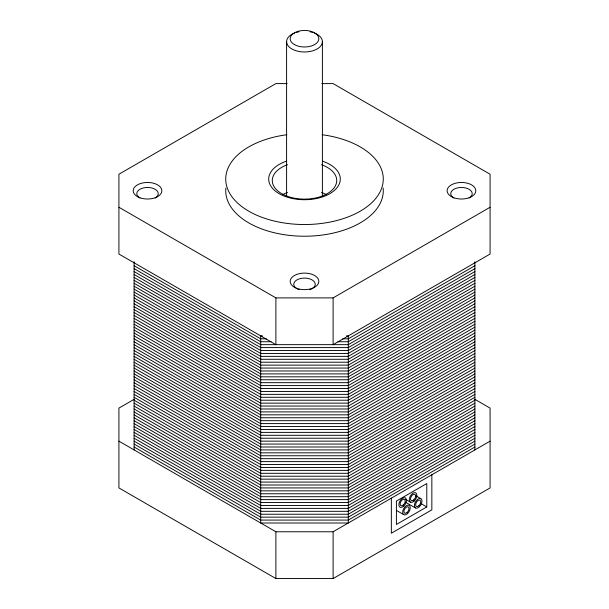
<?xml version="1.0" encoding="UTF-8"?>
<svg xmlns="http://www.w3.org/2000/svg" width="609" height="609" viewBox="0 0 609 609"><rect width="100%" height="100%" fill="white"/><g stroke="black" fill="none" stroke-linecap="round" stroke-linejoin="round"><path stroke-width="0.91" d="M134.109 399.337L118.915 408.106L118.915 487.923L275.892 578.55L333.108 578.55L490.085 487.923L490.085 408.106L474.891 399.337M118.915 207.258L275.892 297.892L333.108 297.892L490.085 207.258M474.891 265.73L348.302 338.817L342.646 338.817M474.891 268.653L348.302 341.74L337.942 341.74M474.891 271.576L348.302 344.664L260.698 344.664L134.109 271.576M474.891 274.499L348.302 347.587L260.698 347.587L134.109 274.499M474.891 277.422L348.302 350.51L260.698 350.51L134.109 277.422M474.891 280.353L348.302 353.441L260.698 353.441L134.109 280.353M474.891 283.276L348.302 356.364L260.698 356.364L134.109 283.276M474.891 286.2L348.302 359.287L260.698 359.287L134.109 286.2M474.891 289.123L348.302 362.21L260.698 362.21L134.109 289.123M474.891 292.046L348.302 365.134L260.698 365.134L134.109 292.046M474.891 294.969L348.302 368.057L260.698 368.057L134.109 294.969M474.891 297.892L348.302 370.98L260.698 370.98L134.109 297.892M474.891 300.816L348.302 373.903L260.698 373.903L134.109 300.816M474.891 303.739L348.302 376.826L260.698 376.826L134.109 303.739M474.891 306.662L348.302 379.75L260.698 379.75L134.109 306.662M474.891 309.585L348.302 382.673L260.698 382.673L134.109 309.585M474.891 312.508L348.302 385.596L260.698 385.596L134.109 312.508M474.891 315.432L348.302 388.519L260.698 388.519L134.109 315.432M474.891 318.355L348.302 391.442L260.698 391.442L134.109 318.355M474.891 321.278L348.302 394.366L260.698 394.366L134.109 321.278M474.891 324.201L348.302 397.289L260.698 397.289L134.109 324.201M474.891 327.124L348.302 400.212L260.698 400.212L134.109 327.124M474.891 330.048L348.302 403.135L260.698 403.135L134.109 330.048M474.891 332.971L348.302 406.058L260.698 406.058L134.109 332.971M474.891 335.894L348.302 408.982L260.698 408.982L134.109 335.894M474.891 338.817L348.302 411.905L260.698 411.905L134.109 338.817M474.891 341.74L348.302 414.828L260.698 414.828L134.109 341.74M474.891 344.671L348.302 417.759L260.698 417.759L134.109 344.671M474.891 347.594L348.302 420.682L260.698 420.682L134.109 347.594M474.891 350.518L348.302 423.605L260.698 423.605L134.109 350.518M474.891 353.441L348.302 426.528L260.698 426.528L134.109 353.441M474.891 356.364L348.302 429.452L260.698 429.452L134.109 356.364M474.891 359.287L348.302 432.375L260.698 432.375L134.109 359.287M474.891 362.21L348.302 435.298L260.698 435.298L134.109 362.21M474.891 365.134L348.302 438.221L260.698 438.221L134.109 365.134M474.891 368.057L348.302 441.144L260.698 441.144L134.109 368.057M474.891 370.98L348.302 444.068L260.698 444.068L134.109 370.98M474.891 373.903L348.302 446.991L260.698 446.991L134.109 373.903M474.891 376.826L348.302 449.914L260.698 449.914L134.109 376.826M474.891 379.75L348.302 452.837L260.698 452.837L134.109 379.75M474.891 382.673L348.302 455.76L260.698 455.76L134.109 382.673M474.891 385.596L348.302 458.684L260.698 458.684L134.109 385.596M474.891 388.519L348.302 461.607L260.698 461.607L134.109 388.519M474.891 391.442L348.302 464.53L260.698 464.53L134.109 391.442M474.891 394.366L348.302 467.453L260.698 467.453L134.109 394.366M474.891 397.289L348.302 470.376L260.698 470.376L134.109 397.289M474.891 400.212L348.302 473.3L260.698 473.3L134.109 400.212M474.891 403.135L348.302 476.223L260.698 476.223L134.109 403.135M474.891 406.058L348.302 479.146L260.698 479.146L134.109 406.058M474.891 408.989L348.302 482.077L260.698 482.077L134.109 408.989M474.891 411.912L348.302 485L260.698 485L134.109 411.912M474.891 414.836L348.302 487.923L260.698 487.923L134.109 414.836M474.891 417.759L348.302 490.846L260.698 490.846L134.109 417.759M474.891 420.682L348.302 493.77L260.698 493.77L134.109 420.682M474.891 423.605L348.302 496.693L260.698 496.693L134.109 423.605M474.891 426.528L348.302 499.616L260.698 499.616L134.109 426.528M474.891 429.452L348.302 502.539L260.698 502.539L134.109 429.452M474.891 432.375L348.302 505.462L260.698 505.462L134.109 432.375M474.891 435.298L348.302 508.386L260.698 508.386L134.109 435.298M474.891 438.221L348.302 511.309L260.698 511.309L134.109 438.221M474.891 441.144L348.302 514.232L260.698 514.232L134.109 441.144M474.891 444.068L348.302 517.155L260.698 517.155L134.109 444.068M474.891 446.991L348.302 520.078L260.698 520.078L134.109 446.991M118.915 441.144L275.892 531.771L333.108 531.771L490.085 441.144M426.787 506.924L396.406 524.463L396.406 501.078L426.787 483.538L426.787 506.924L421.07 503.62M287.143 83.6L275.892 83.6L118.915 174.227L118.915 254.037L275.892 344.664L275.892 297.892M321.856 83.6L333.108 83.6L490.085 174.227L490.085 254.037L333.108 344.664L333.108 297.892M262.586 335.894L260.698 335.894L260.698 523.002L348.302 523.002L348.302 335.894L346.414 335.894M266.354 338.817L260.698 338.817L134.109 265.73M271.058 341.74L260.698 341.74L134.109 268.653M415.977 495.833L420.872 498.664A5.374 3.098 -60 0 1 419.175 506.985A5.374 3.098 -60 0 1 414.523 504.298A5.374 3.098 -60 0 1 420.872 498.664M405.495 499.311L410.397 502.136M405.701 502.311L415.505 507.967M396.421 510.418L403.775 514.666M474.891 261.733L474.891 449.914M431.85 474.761L431.85 509.847L391.343 533.233L391.343 498.154M333.108 531.771L333.108 578.55M322.405 41.64L322.405 195.976M286.595 41.64L286.595 195.976M275.892 531.771L275.892 578.55M134.109 261.733L134.109 449.914M296.271 288.285A10.741 6.204 0 0 1 297.131 279.782A10.741 6.204 0 0 1 311.869 279.782A10.741 6.204 0 0 1 312.729 288.285M312.097 288.681A10.741 6.204 0 0 1 309.874 289.663M299.126 289.663A10.741 6.204 0 0 1 296.903 288.681M139.933 198.054A10.741 6.204 0 0 1 139.933 189.285A10.741 6.204 0 0 1 155.12 189.285A10.741 6.204 0 0 1 155.12 198.054M453.88 198.054A10.741 6.204 0 0 1 453.88 189.285A10.741 6.204 0 0 1 469.067 189.285A10.741 6.204 0 0 1 469.067 198.054M383.13 188.014A78.774 45.477 0 0 1 304.5 236.223A78.774 45.477 0 0 1 225.87 188.014M322.176 134.734A78.774 45.477 0 0 1 369.556 204.693A78.774 45.477 0 0 1 239.444 204.693A78.774 45.477 0 0 1 286.824 134.734M322.405 161.149A35.809 20.676 0 0 1 331.928 192.337A35.809 20.676 0 0 1 277.072 192.337A35.809 20.676 0 0 1 286.595 161.149M314.244 32.97A17.905 10.338 0 0 1 318.012 48.423A17.905 10.338 0 0 1 290.988 48.423A17.905 10.338 0 0 1 294.756 32.97M296.37 32.437A17.905 10.338 0 0 1 298.973 31.813M310.027 31.813A17.905 10.338 0 0 1 312.63 32.437M321.514 164.712A32.224 18.605 0 0 1 328.959 192.627A32.224 18.605 0 0 1 280.041 192.627A32.224 18.605 0 0 1 287.486 164.712M282.462 194.705A32.224 18.605 0 0 1 287.486 192.482M321.514 192.482A32.224 18.605 0 0 1 326.538 194.705M294.375 287.22A14.319 8.267 0 0 0 318.332 283.512A14.319 8.267 0 0 0 300.793 273.388A14.319 8.267 0 0 0 294.375 287.22M137.398 196.593A14.319 8.267 0 0 0 161.362 192.886A14.319 8.267 0 0 0 143.815 182.753A14.319 8.267 0 0 0 137.398 196.593M451.345 196.593A14.319 8.267 0 0 0 475.309 192.886A14.319 8.267 0 0 0 457.77 182.753A14.319 8.267 0 0 0 451.345 196.593M294.375 44.564A14.319 8.267 0 0 0 318.332 40.856A14.319 8.267 0 0 0 300.793 30.732A14.319 8.267 0 0 0 294.375 44.564M403.645 506.208A5.374 3.098 -60 0 0 405.35 497.888A5.374 3.098 -60 0 0 398.994 503.521A5.374 3.098 -60 0 0 403.645 506.208M403.318 504.983A3.578 2.071 -60 0 0 404.452 499.441A3.578 2.071 -60 0 0 400.22 503.194A3.578 2.071 -60 0 0 403.318 504.983M414.059 501.154A5.374 3.098 -60 0 0 415.764 492.833A5.374 3.098 -60 0 0 409.408 498.466A5.374 3.098 -60 0 0 414.059 501.154M413.732 499.928A3.578 2.071 -60 0 0 414.874 494.386A3.578 2.071 -60 0 0 410.633 498.139A3.578 2.071 -60 0 0 413.732 499.928M407.444 513.684A5.374 3.098 -60 0 0 409.141 505.363A5.374 3.098 -60 0 0 402.785 510.997A5.374 3.098 -60 0 0 407.444 513.684M407.109 512.458A3.578 2.071 -60 0 0 408.251 506.916A3.578 2.071 -60 0 0 404.011 510.669A3.578 2.071 -60 0 0 407.109 512.458M418.847 505.759A3.578 2.071 -60 0 0 419.982 500.217A3.578 2.071 -60 0 0 415.741 503.97A3.578 2.071 -60 0 0 418.847 505.759"/></g></svg>
